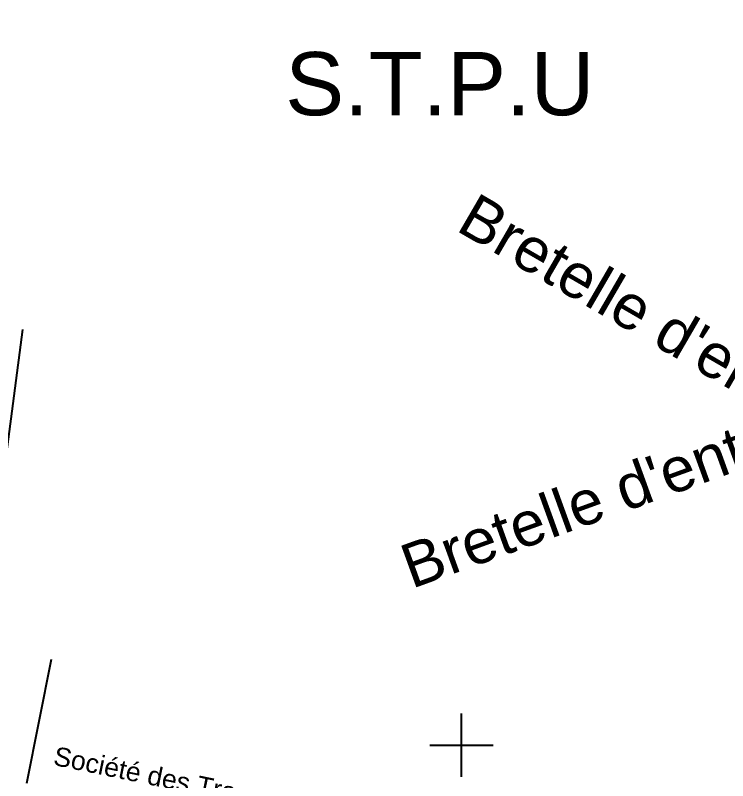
# Model space of a CAD drawing. Header units: millimetres. Extents: x 524954 to 526204, y 9523489 to 9524010.
# Drawn here: x 525464.7 to 525521.1, y 9523697.2 to 9523757.7 of the extents above; entities that cross this region are included whole.
import ezdxf
from ezdxf import colors
from ezdxf.entities.mleader import LeaderData, LeaderLine
from ezdxf.math import Vec2, Vec3

# ---------------------------------------------------------------- set-up
doc = ezdxf.new("R2010")
doc.units = ezdxf.units.MM
doc.linetypes.add('CACHE2', pattern=[4.7625, 3.175, -1.5875])
for name, color, linetype in [('Carroyage(2)', 7, 'Continuous'), ('ETQ IMPAIR', 7, 'Continuous'), ('ETQ PAIR', 7, 'Continuous'), ('Murs', 1, 'Continuous'), ("Route - Bretelle d'entrée - Textes - Arcs", 5, 'Continuous'), ('Route - Bretelle de sortie - Textes - Arcs', 7, 'Continuous'), ('Toponomie', 7, 'CACHE2')]:
    doc.layers.add(name, color=color, linetype=linetype)
doc.styles.get("Standard").update_dxf_attribs({"font": 'arial.ttf'})

msp = doc.modelspace()

# ---------------------------------------------------------------- hatches: boundary and pattern name
at = {"layer": 'Murs'}
h = msp.add_hatch(dxfattribs=at)
h.set_pattern_fill('_U', color=256, scale=0.25, angle=45, style=0, pattern_type=0)
h.set_pattern_definition([(45, (0, 0), (-0.1767766952966, 0.1767766952966), [])])
h.paths.add_polyline_path([(525522.555, 9523687.796), (525522.639, 9523687.56), (525524.417, 9523688.127), (525534.444, 9523697.48), (525538.88, 9523701.582), (525556.931, 9523721.969), (525565.292, 9523745.035), (525568.286, 9523770.89), (525545.427, 9523933.532), (525528.838, 9523924.181), (525528.961, 9523923.963), (525545.231, 9523933.134), (525568.034, 9523770.886), (525565.047, 9523745.093), (525556.712, 9523722.099), (525538.701, 9523701.757), (525534.274, 9523697.663), (525524.287, 9523688.348)])
edge = h.paths.add_edge_path()
edge.add_arc((525513.309, 9523684.532), 4.988, 18.27959, 21.15321)
edge.add_line((525517.961, 9523686.332), (525517.818, 9523686.286))
edge.add_arc((525522.648, 9523687.534), 4.988, 194.48489, 197.35804)
edge.add_line((525517.887, 9523686.046), (525518.045, 9523686.096))
h.paths.add_polyline_path([(525458.446, 9523694.792), (525458.399, 9523694.546), (525477.143, 9523690.173), (525481.933, 9523689.115), (525509.622, 9523683.346), (525511.515, 9523684.015), (525513.294, 9523684.582), (525513.225, 9523684.822), (525511.436, 9523684.252), (525509.605, 9523683.605), (525481.985, 9523689.36), (525477.198, 9523690.416), (525458.455, 9523694.789)])
h.paths.add_polyline_path([(525447.773, 9523696.954), (525447.834, 9523697.197), (525447.731, 9523697.22), (525442.338, 9523698.118), (525447.975, 9523746.854), (525452.972, 9523788.945), (525457.062, 9523821.504), (525456.814, 9523821.536), (525452.724, 9523788.976), (525447.727, 9523746.883), (525442.062, 9523697.91), (525447.683, 9523696.975)])

# ---------------------------------------------------------------- linework, layer by layer
at = {"layer": 'Carroyage(2)'}
for p, q in [((525500, 9523697.5), (525500, 9523702.5)), ((525497.5, 9523700), (525502.5, 9523700))]:
    msp.add_line(p, q, dxfattribs=at)
at = {"layer": "Route - Bretelle d'entrée - Textes - Arcs"}
msp.add_line((525464.017, 9523722.983), (525465.32, 9523732.897), dxfattribs=at)
at = {"layer": 'Route - Bretelle de sortie - Textes - Arcs'}
msp.add_line((525465.631, 9523696.987), (525467.574, 9523706.796), dxfattribs=at)

# ---------------------------------------------------------------- texts
at = {"layer": 'Toponomie', "insert": (525476.945, 9523754.834), "char_height": 5, "width": 42.68298, "attachment_point": 1}
msp.add_mtext('\\pxqc;S.T.P.U', dxfattribs=at)
at = {"layer": 'Toponomie', "insert": (525464.923, 9523700.532), "char_height": 1.5, "width": 42.68298, "attachment_point": 1, "rotation": 348.43628}
msp.add_mtext('\\pi3.0852;Société des Transports Publics Urbains', dxfattribs=at)

# ---------------------------------------------------------------- next in the draw order: leaders
at = {"layer": 'ETQ IMPAIR'}
ml = msp.add_multileader_mtext('Standard', dxfattribs=at)
ml.set_content("Bretelle d'entrée", color=256)
ml.set_leader_properties()
ml.build(insert=Vec2(0, 0))
ml.multileader.update_dxf_attribs({"has_text_frame": 1, "dogleg_length": 2.5, "arrow_head_size": 3.5})
ctx = ml.context
ctx.base_point, ctx.char_height, ctx.arrow_head_size, ctx.landing_gap_size, ctx.plane_origin, ctx.plane_x_axis, ctx.plane_y_axis = Vec3(525499.87, 9523742.523), 3.5, 3.5, 0.8, Vec3(525645.614, 9523590.913), Vec3(0.864942, -0.501872), Vec3(0.501872, 0.864942)
ctx.text_align_type = 1
notes = []
notes.append((ctx, [(0, (1, 1, 0), (525533.597, 9523722.954), (-0.864942, 0.501872), 2.5, [(0, [(525574.823, 9523714.573)], 0, [])])]))
ctx.mtext.insert, ctx.mtext.text_direction, ctx.mtext.rotation, ctx.mtext.alignment, ctx.mtext.flow_direction = Vec3(525516.545, 9523734.904), Vec3(0.864942, -0.501872), 5.757423, 2, 5
ctx.mtext.has_bg_fill, ctx.mtext.bg_color, ctx.mtext.bg_scale_factor, ctx.mtext.bg_transparency, ctx.mtext.use_window_bg_color = 1, -1027028792, 1.5, 0, 1
for ctx, leaders in notes:
    for number, flags, end, landing, length, lines in leaders:
        leader = LeaderData()
        leader.index, (leader.has_last_leader_line, leader.has_dogleg_vector, leader.attachment_direction) = number, flags
        leader.last_leader_point, leader.dogleg_vector, leader.dogleg_length = Vec3(end), Vec3(landing), length
        for number, points, colour, breaks in lines:
            line = LeaderLine()
            line.index, line.vertices, line.color, line.breaks = number, Vec3.list(points), colors.encode_raw_color(colour), breaks
            leader.lines.append(line)
        ctx.leaders.append(leader)

# ---------------------------------------------------------------- next in the draw order: leaders
at = {"layer": 'ETQ PAIR'}
ml = msp.add_multileader_mtext('Standard', dxfattribs=at)
ml.set_content("Bretelle d'entrée", color=256)
ml.set_leader_properties()
ml.build(insert=Vec2(0, 0))
ml.multileader.update_dxf_attribs({"has_text_frame": 1, "dogleg_length": 2.5, "arrow_head_size": 3.5})
ctx = ml.context
ctx.base_point, ctx.char_height, ctx.arrow_head_size, ctx.landing_gap_size, ctx.plane_origin, ctx.plane_x_axis, ctx.plane_y_axis = Vec3(525494.976, 9523713.787), 3.5, 3.5, 0.8, Vec3(525645.614, 9523590.913), Vec3(0.940159, 0.340735), Vec3(-0.340735, 0.940159)
ctx.text_align_type = 1
notes = []
notes.append((ctx, [(0, (1, 1, 0), (525531.635, 9523727.073), (-0.940159, -0.340735), 2.5, [(0, [(525574.823, 9523714.573)], 0, [])])]))
ctx.mtext.insert, ctx.mtext.text_direction, ctx.mtext.rotation, ctx.mtext.alignment, ctx.mtext.flow_direction = Vec3(525511.524, 9523721.677), Vec3(0.940159, 0.340735), 0.347698, 2, 5
ctx.mtext.has_bg_fill, ctx.mtext.bg_color, ctx.mtext.bg_scale_factor, ctx.mtext.bg_transparency, ctx.mtext.use_window_bg_color = 1, -1027028792, 1.5, 0, 1
for ctx, leaders in notes:
    for number, flags, end, landing, length, lines in leaders:
        leader = LeaderData()
        leader.index, (leader.has_last_leader_line, leader.has_dogleg_vector, leader.attachment_direction) = number, flags
        leader.last_leader_point, leader.dogleg_vector, leader.dogleg_length = Vec3(end), Vec3(landing), length
        for number, points, colour, breaks in lines:
            line = LeaderLine()
            line.index, line.vertices, line.color, line.breaks = number, Vec3.list(points), colors.encode_raw_color(colour), breaks
            leader.lines.append(line)
        ctx.leaders.append(leader)

doc.saveas('drawing.dxf')
